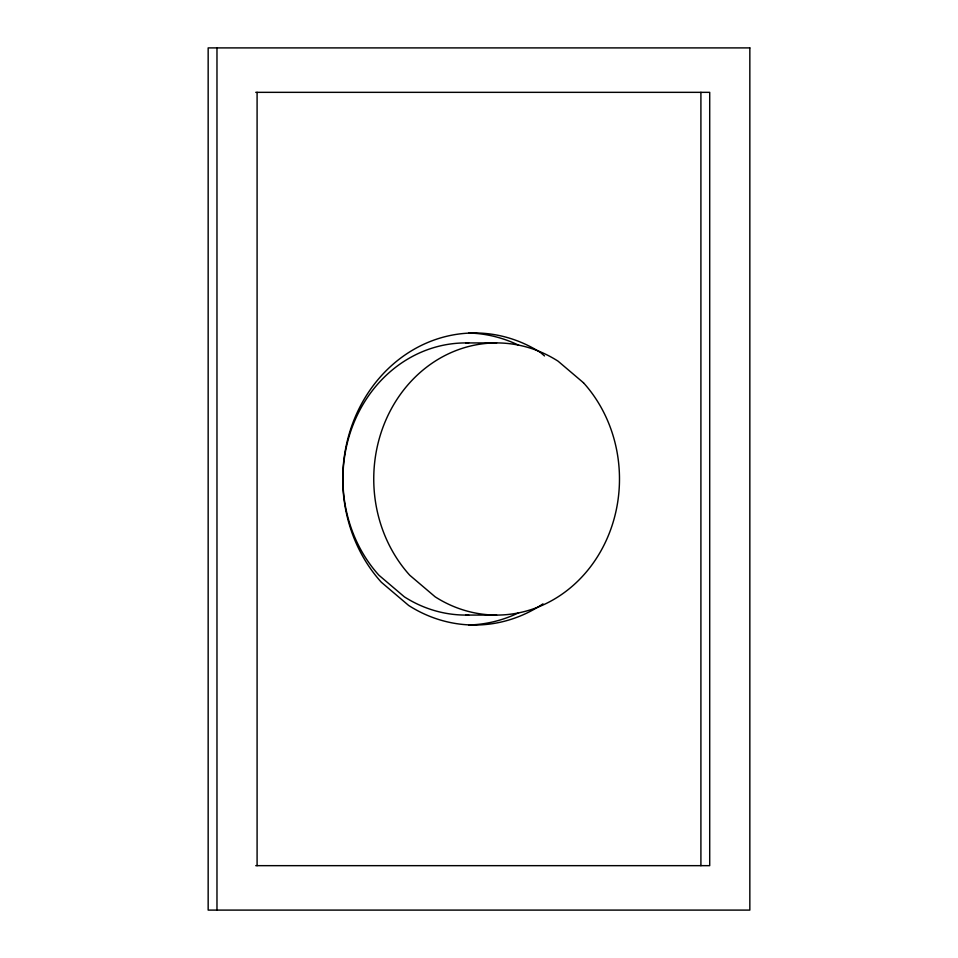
<?xml version="1.0" encoding="UTF-8"?>
<svg xmlns="http://www.w3.org/2000/svg" width="958" height="958" viewBox="0 0 958 958"><rect width="100%" height="100%" fill="white"/><g stroke="black" fill="none" stroke-linecap="round" stroke-linejoin="round"><path stroke-width="1.44" d="M255.75 92.339L709.71 92.339L709.71 865.661L255.75 865.661M465.792 342.928L496.615 342.928M465.792 615.072L496.615 615.072M544.527 355.945L540.528 352.532A146.023 131.857 -90 0 0 369.992 390.11A146.023 131.857 -90 0 0 381.356 582.26L408.671 605.468A146.023 131.857 90 0 0 542.982 603.851M700.909 92.339L700.909 865.661M257.091 92.339L257.091 865.661M216.975 47.9L216.975 910.1M468.642 333.013A146.023 131.857 90 0 1 518.901 345.347M518.901 612.653A146.023 131.857 90 0 1 468.642 624.987M468.69 615.036A136.072 122.863 -90 0 1 404.36 596.846L378.913 575.219A136.072 122.863 90 0 1 352.831 425.448A136.072 122.863 90 0 1 468.69 342.964M749.839 47.9L208.161 47.9L208.161 910.1L749.839 910.1L749.839 47.9M583.494 382.781L558.047 361.154A136.072 122.863 90 0 0 399.139 396.157A136.072 122.863 90 0 0 409.737 575.219L435.183 596.846A136.072 122.863 -90 0 0 594.092 561.843A136.072 122.863 -90 0 0 583.494 382.781"/></g></svg>
